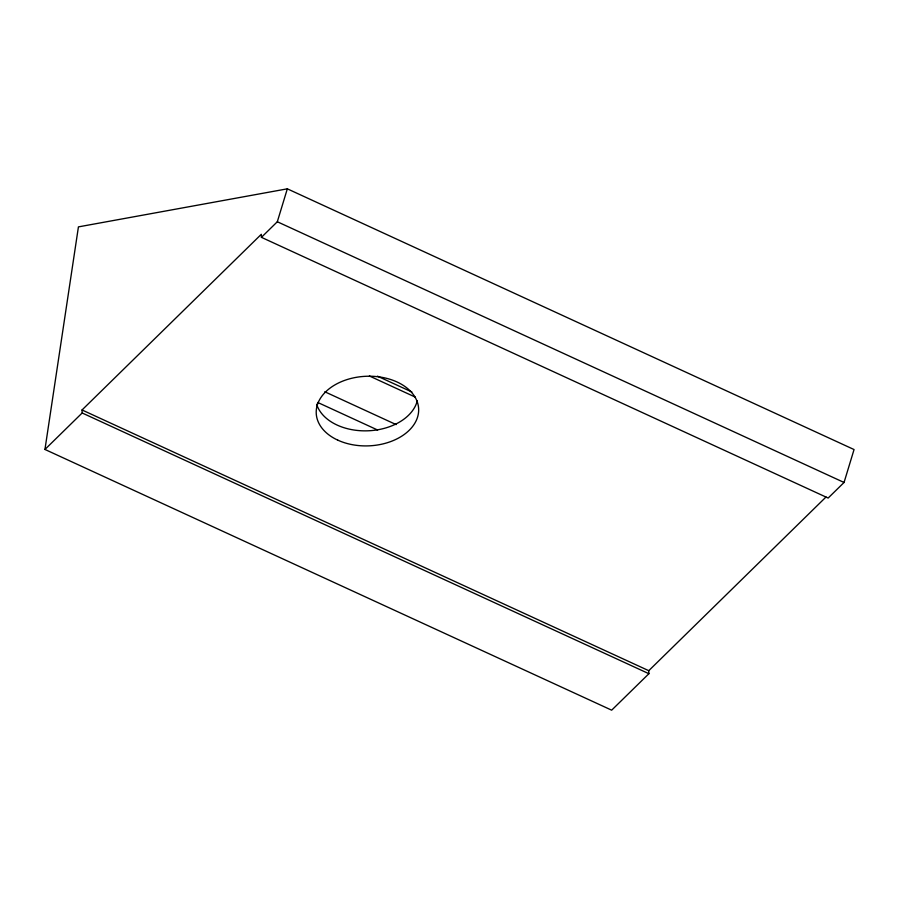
<?xml version="1.0" encoding="UTF-8"?>
<svg xmlns="http://www.w3.org/2000/svg" width="899" height="899" viewBox="0 0 899 899"><rect width="100%" height="100%" fill="white"/><g stroke="black" fill="none" stroke-linecap="round" stroke-linejoin="round"><path stroke-width="1.35" d="M44.95 449.455L78.427 226.885L287.332 188.824L854.05 449.545L844.049 482.471L828.148 498.046L261.418 237.336L261.294 234.313L82.045 409.966L82.169 412.978L44.95 449.455L611.668 710.176L648.898 673.699L648.763 670.688L826.012 497.001M261.418 237.336L277.319 221.75L287.332 188.824M277.319 221.75L844.049 482.471M377.468 376.164L411.877 391.986M369.41 375.996L415.282 397.1M324.797 391.773L396.156 424.598M317.74 402.46L377.625 430.014M82.045 409.966L648.763 670.688M82.169 412.978L648.898 673.699M417.305 400.696A51.254 34.814 -2.4 0 1 367.725 430.812A51.254 34.814 -2.4 0 1 316.639 404.247M337.777 440.139A51.254 34.814 -2.4 0 0 418.44 413.169A51.254 34.814 -2.4 0 0 346.104 379.884A51.254 34.814 -2.4 0 0 337.777 440.139"/></g></svg>
